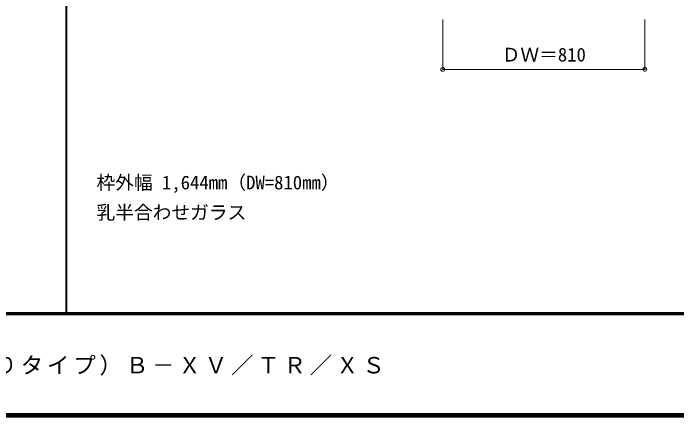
# Model space of a CAD drawing. Units: millimetres, scale not verified. Extents: x -6000 to 5700, y -4307 to 4260.
# Drawn here: x -2909 to -250, y -4205 to -2588 of the extents above; entities that cross this region are included whole.
import ezdxf
from ezdxf.enums import TextEntityAlignment as Align

# ---------------------------------------------------------------- set-up
doc = ezdxf.new("R2010")
doc.units = ezdxf.units.MM
doc.header["$LTSCALE"] = 30
doc.header["$PDMODE"] = 32
doc.header["$PDSIZE"] = 15
doc.layers.add('0-A_文字', color=7, linetype='Continuous')
for name, color, linetype, lineweight in [('0-B_寸法', 7, 'Continuous', 9), ('F-1_枠', 6, 'Continuous', 40), ('F-A_文字', 7, 'Continuous', 18)]:
    doc.layers.add(name, color=color, linetype=linetype, lineweight=lineweight)
doc.styles.add('ＭＳ ゴシック', font='')
doc.styles.get('ＭＳ ゴシック').set_extended_font_data('MS Gothic')

msp = doc.modelspace()

# ---------------------------------------------------------------- linework, layer by layer
at = {"layer": '0-B_寸法', "color": 4}
for p, q in [((-1188, -2812.5), (-1188, -2612.5)), ((-378, -2812.5), (-378, -2612.5)), ((-1188, -2812.5), (-378, -2812.5))]:
    msp.add_line(p, q, dxfattribs=at)
at = {"layer": '0-B_寸法'}
for p in [(-1188, -2812.5), (-378, -2812.5)]:
    msp.add_point(p, dxfattribs=at)
at = {"layer": 'F-1_枠'}
for p, q in [((-2695, -3790), (-2695, 4175)), ((5700, -3790), (-6000, -3790)), ((5700, -3795), (-6000, -3795)), ((5700, -4195), (-6000, -4195)), ((5700, -4200), (-6000, -4200)), ((5700, -4205), (-6000, -4205))]:
    msp.add_line(p, q, dxfattribs=at)

# ---------------------------------------------------------------- texts
at = {"layer": '0-A_文字', "style": 'ＭＳ ゴシック'}
for s, p in [('枠外幅 1,644mm（DW=810mm）', (-2575, -3310)), ('乳半合わせガラス', (-2575, -3430))]:
    msp.add_text(s, height=54.99, dxfattribs=at).set_placement(p, align=Align.BOTTOM_LEFT)
at = {"layer": '0-B_寸法', "style": 'ＭＳ ゴシック'}
msp.add_text('ＤＷ＝810', height=54.99, dxfattribs=at).set_placement((-951.75, -2797.5), align=Align.BOTTOM_LEFT)
at = {"layer": 'F-A_文字', "insert": (-5247.55, -4040), "char_height": 65.98, "attachment_point": 7, "style": 'ＭＳ ゴシック'}
msp.add_mtext('\\T1.17;ドレタス\u3000H20引き違い戸（レールタイプ／上吊りタイプ）Ｂ－ＸＶ／ＴＲ／ＸＳ', dxfattribs=at)

doc.saveas('drawing.dxf')
